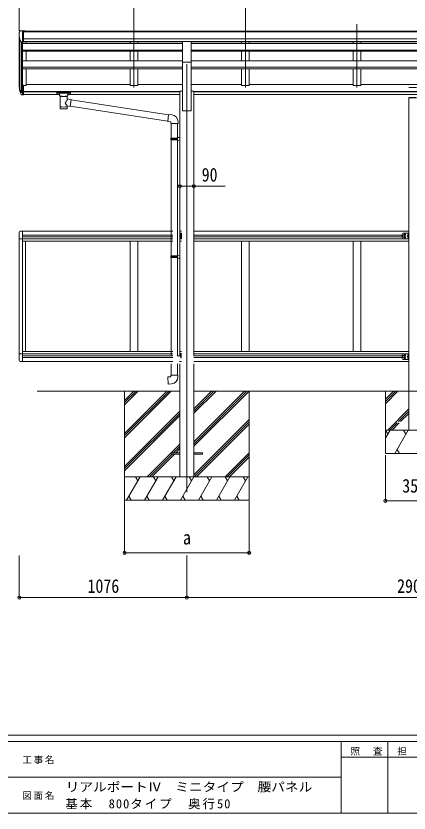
# Model space of a CAD drawing. Units: millimetres at full size. Extents: x -5590 to 5652, y -3902 to 3858.
# Drawn here: x -256 to 2268, y -3902 to 1219 of the extents above; entities that cross this region are included whole.
import ezdxf
from ezdxf.enums import TextEntityAlignment as Align

# ---------------------------------------------------------------- set-up
doc = ezdxf.new("R2010")
doc.units = ezdxf.units.MM
doc.header["$LTSCALE"] = 20
doc.header["$PDMODE"] = 32
doc.header["$PDSIZE"] = 20
for name, color, linetype, lineweight in [('0-0_0', 7, 'Continuous', 9), ('0-1_本体', 4, 'Continuous', 9), ('0-2_部品', 7, 'Continuous', 9), ('0-8_PARTS2', 2, 'Continuous', 9), ('0-A_寸法', 6, 'Continuous', 9), ('1-0_FRAME', 7, 'Continuous', 9), ('1-1_GLASS', 4, 'Continuous', 9), ('1-2_GLASS_SEAL', 7, 'Continuous', 9), ('F-0_240', 7, 'Continuous', 9)]:
    doc.layers.add(name, color=color, linetype=linetype, lineweight=lineweight)
doc.styles.add('ＭＳ ゴシック', font='')
doc.styles.get('ＭＳ ゴシック').set_extended_font_data('MS Gothic')

msp = doc.modelspace()

# ---------------------------------------------------------------- linework, layer by layer
at = {"layer": '0-0_0'}
for p, q in [((795.94, -1191.39), (-119.86, -1191.39)), ((441.14, -1191.39), (441.14, -1891.39)), ((441.14, -1462.89), (712.65, -1191.39)), ((441.14, -1477.04), (726.79, -1191.39)), ((441.14, -1491.18), (740.93, -1191.39)), ((441.14, -1250.76), (500.51, -1191.39)), ((441.14, -1264.9), (514.65, -1191.39)), ((441.14, -1279.05), (528.8, -1191.39)), ((886.34, -1545.45), (1240.41, -1191.39)), ((886.34, -1517.17), (1212.12, -1191.39)), ((886.34, -1531.31), (1226.26, -1191.39)), ((886.34, -1333.32), (1028.27, -1191.39)), ((886.34, -1319.18), (1014.13, -1191.39)), ((886.34, -1305.04), (999.99, -1191.39)), ((886.34, -1191.39), (3695.94, -1191.39)), ((1241.14, -1191.39), (1241.14, -1891.39)), ((441.14, -1675.03), (795.94, -1320.23)), ((441.14, -1689.17), (795.94, -1334.37)), ((441.14, -1703.31), (795.94, -1348.51)), ((886.34, -1729.3), (1241.14, -1374.5)), ((888.39, -1741.39), (1241.14, -1388.65)), ((902.54, -1741.39), (1241.14, -1402.79)), ((586.91, -1741.39), (795.94, -1532.36)), ((755.55, -1586.89), (795.94, -1546.5)), ((769.69, -1586.89), (795.94, -1560.64)), ((1086.38, -1741.39), (1241.14, -1586.64)), ((601.05, -1741.39), (746.55, -1595.89)), ((615.19, -1741.39), (760.69, -1595.89)), ((1100.53, -1741.39), (1241.14, -1600.78)), ((1114.67, -1741.39), (1241.14, -1614.92)), ((1241.14, -1741.39), (441.14, -1741.39)), ((453.85, -1891.39), (540.45, -1741.39)), ((525.45, -1767.38), (510.45, -1741.39)), ((569.32, -1891.39), (655.92, -1741.39)), ((640.92, -1767.38), (625.92, -1741.39)), ((684.79, -1891.39), (771.39, -1741.39)), ((756.39, -1767.37), (741.39, -1741.39)), ((800.26, -1891.39), (886.86, -1741.39)), ((871.86, -1767.37), (856.86, -1741.39)), ((915.73, -1891.39), (1002.33, -1741.39)), ((987.33, -1767.37), (972.33, -1741.39)), ((1031.2, -1891.39), (1117.8, -1741.39)), ((1087.8, -1741.39), (1102.8, -1767.37)), ((1146.67, -1891.39), (1233.27, -1741.39)), ((1203.27, -1741.39), (1218.27, -1767.37)), ((441.14, -1891.39), (1241.14, -1891.39)), ((468.84, -1865.41), (483.84, -1891.39)), ((584.31, -1865.41), (599.31, -1891.39)), ((699.79, -1865.41), (714.79, -1891.39)), ((815.26, -1865.41), (830.25, -1891.39)), ((930.73, -1865.41), (945.72, -1891.39)), ((1046.2, -1865.41), (1061.19, -1891.39)), ((1161.66, -1865.41), (1176.66, -1891.39))]:
    msp.add_line(p, q, dxfattribs=at)
at = {"layer": '0-1_本体'}
for p, q in [((-234.86, 771.73), (-234.86, 1084.5)), ((-208.36, 1121.25), (4790.64, 1121.25)), ((-208.36, 1115.9), (4790.64, 1115.9)), ((-230.58, 1065.7), (-230.58, 747.47)), ((-220.86, 1050.35), (-220.86, 729.47)), ((-214.86, 1049.87), (-214.86, 773.9)), ((813.64, 1041.08), (-214.86, 1041.08)), ((-208.36, 1072.38), (4790.64, 1072.38)), ((-208.36, 1054.7), (4790.64, 1054.7)), ((813.64, 1052.33), (-208.36, 1052.33)), ((-189.86, 1041.08), (-189.86, 1052.33)), ((476.14, 1052.26), (476.14, 1041.08)), ((526.14, 1052.26), (526.14, 1041.08)), ((868.64, 1052.33), (3713.64, 1052.33)), ((868.64, 1041.08), (3713.64, 1041.08)), ((1192.14, 1052.26), (1192.14, 1041.08)), ((1242.14, 1052.26), (1242.14, 1041.08)), ((1908.14, 1052.26), (1908.14, 1041.08)), ((1958.14, 1052.26), (1958.14, 1041.08)), ((813.64, 999.15), (-214.86, 999.15)), ((813.64, 997.65), (-214.86, 997.65)), ((813.64, 993.45), (-214.86, 993.45)), ((-189.86, 929.72), (-189.86, 993.45)), ((476.14, 993.45), (476.14, 929.72)), ((526.14, 993.45), (526.14, 929.72)), ((868.64, 999.15), (3713.64, 999.15)), ((868.64, 997.65), (3713.64, 997.65)), ((868.64, 993.45), (3713.64, 993.45)), ((1192.14, 993.45), (1192.14, 929.72)), ((1242.14, 993.45), (1242.14, 929.72)), ((1908.14, 993.45), (1908.14, 929.72)), ((1958.14, 993.45), (1958.14, 929.72)), ((813.63, 929.72), (-214.86, 929.72)), ((813.64, 925.4), (813.64, 608.61)), ((868.64, 608.61), (868.64, 925.4)), ((868.65, 929.72), (3713.65, 929.72)), ((813.64, 890.28), (-214.86, 890.28)), ((813.64, 888.8), (-214.86, 888.8)), ((813.64, 879.54), (-214.86, 879.54)), ((-189.86, 773.08), (-189.86, 879.54)), ((476.14, 879.54), (476.14, 773.06)), ((526.14, 879.54), (526.14, 773.06)), ((868.64, 890.28), (3713.64, 890.28)), ((868.64, 888.8), (3713.64, 888.8)), ((868.64, 879.54), (3713.64, 879.54)), ((1192.14, 879.54), (1192.14, 773.06)), ((1242.14, 879.54), (1242.14, 773.06)), ((1908.14, 879.54), (1908.14, 773.06)), ((1958.14, 879.54), (1958.14, 773.06)), ((-208.36, 773.08), (-189.86, 773.08)), ((-189.86, 777.88), (476.14, 777.88)), ((476.14, 773.06), (526.14, 773.06)), ((526.14, 777.88), (813.64, 777.88)), ((868.64, 777.88), (1192.14, 777.88)), ((1192.14, 773.06), (1242.14, 773.06)), ((1242.14, 777.88), (1908.14, 777.88)), ((1908.14, 773.06), (1958.14, 773.06)), ((1958.14, 777.88), (2624.14, 777.88)), ((-208.36, 733.78), (796.14, 733.78)), ((-208.36, 732.38), (796.14, 732.38)), ((796.14, 734.99), (796.14, -966.39)), ((796.14, 734.99), (813.64, 734.99)), ((868.64, 734.99), (886.14, 734.99)), ((886.14, 734.99), (886.14, -966.39)), ((886.14, 733.78), (3695.94, 733.78)), ((886.14, 732.38), (3695.94, 732.38)), ((-208.36, 715.01), (23.14, 715.01)), ((77.14, 715.01), (796.14, 715.01)), ((886.14, 715.01), (3695.94, 715.01)), ((813.64, 608.61), (868.64, 608.61)), ((796.14, -1016.39), (796.14, -1741.39)), ((886.14, -1016.39), (886.14, -1741.39))]:
    msp.add_line(p, q, dxfattribs=at)
at = {"layer": '0-2_部品'}
for p, q in [((-236.86, 1113.49), (-236.86, 1112.86)), ((-229.95, 1122.29), (-234.02, 1116.48)), ((-226.86, 1122.86), (-229.19, 1122.71)), ((-226.86, 1122.86), (-208.36, 1122.86)), ((-214.86, 1049.87), (-214.86, 1122.86)), ((-208.36, 1122.86), (-198.36, 1122.77)), ((-208.36, 1050.87), (-208.36, 1122.86)), ((-198.36, 1121.25), (-198.36, 1122.77)), ((-222.48, 1051.69), (-231.76, 1067.75)), ((-214.86, 1049.87), (-220.07, 1050.19)), ((-208.36, 1050.87), (-214.86, 1050.87)), ((813.64, 1054.42), (868.64, 1054.42)), ((813.64, 920.91), (813.64, 1054.42)), ((868.64, 920.91), (868.64, 1054.42)), ((813.64, 920.91), (868.64, 920.91)), ((-214.86, 773.9), (-214.86, 712.02)), ((-208.36, 773.9), (-214.86, 773.9)), ((-208.36, 773.9), (-208.36, 712.84)), ((-232.47, 747.86), (-222.3, 728.69)), ((-221.29, 729.94), (-231.05, 748.36)), ((-229.88, 731.01), (-222.3, 713.52)), ((-214.86, 729.19), (-219.99, 729.19)), ((-214.86, 727.19), (-219.7, 727.19)), ((-208.36, 735.59), (-214.86, 735.59)), ((-208.36, 730.19), (-214.86, 730.19)), ((6.64, 727.13), (6.64, 716.37)), ((6.64, 726.94), (6.64, 725.4)), ((8.64, 727.79), (91.64, 727.79)), ((8.64, 725.62), (91.64, 725.62)), ((23.14, 708.9), (23.14, 719.17)), ((77.14, 708.9), (77.14, 719.17)), ((93.64, 727.13), (93.64, 716.37)), ((-214.86, 712.02), (-219.7, 712.02)), ((-208.36, 712.84), (-214.86, 712.84)), ((8.64, 715.71), (23.14, 715.71)), ((27.24, 704.4), (27.22, 624.11)), ((73.04, 686.82), (73.04, 704.41)), ((98.26, 682.92), (73.04, 686.83)), ((77.14, 715.71), (91.64, 715.71)), ((98.26, 682.92), (91.24, 637.66)), ((97.95, 680.9), (722.48, 584.01)), ((73.06, 624.11), (73.04, 640.73)), ((73.04, 640.48), (91.24, 637.66)), ((718.81, 542.08), (91.51, 639.4)), ((743.5, 584.2), (722.66, 586.02)), ((738.57, 528.45), (784.57, 528.45)), ((739.94, 528.45), (739.94, 434.55)), ((781.94, 528.45), (781.94, 437.11)), ((784.57, 528.45), (784.57, 539.37)), ((737.94, 432.55), (738.94, 434.55)), ((737.94, 432.55), (781.94, 432.55)), ((737.94, 432.55), (737.94, 424.55)), ((737.94, 424.55), (781.94, 424.55)), ((737.94, 424.55), (738.94, 422.55)), ((738.94, 434.55), (781.94, 434.55)), ((738.94, 422.55), (781.94, 422.55)), ((739.94, 422.55), (739.94, -321.64)), ((777.46, 432.55), (777.04, 434.55)), ((779.94, 437.05), (795.94, 437.52)), ((779.94, 435.05), (779.94, 437.05)), ((779.94, 435.05), (781.94, 435.05)), ((779.94, 420.05), (779.94, 422.05)), ((779.94, 420.05), (795.94, 419.58)), ((781.94, 419.99), (781.94, -319.08)), ((795.94, 437.52), (795.94, 419.58)), ((737.94, -323.64), (738.94, -321.64)), ((737.94, -323.64), (781.94, -323.64)), ((737.94, -323.64), (737.94, -331.64)), ((737.94, -331.64), (781.94, -331.64)), ((737.94, -331.64), (738.94, -333.64)), ((738.94, -321.64), (781.94, -321.64)), ((738.94, -333.64), (781.94, -333.64)), ((739.94, -333.64), (739.94, -966.39)), ((777.46, -323.64), (777.04, -321.64)), ((779.94, -319.14), (795.94, -318.67)), ((779.94, -321.14), (779.94, -319.14)), ((779.94, -321.14), (781.94, -321.14)), ((779.94, -336.14), (779.94, -334.14)), ((779.94, -336.14), (795.94, -336.61)), ((781.94, -336.19), (781.91, -964.24)), ((795.94, -318.67), (795.94, -336.61)), ((779.94, -964.3), (795.94, -963.83)), ((779.94, -966.3), (779.94, -964.3)), ((779.94, -966.3), (781.94, -966.3)), ((781.94, -966.39), (781.94, -966.3)), ((795.94, -963.83), (795.94, -966.39)), ((739.94, -1016.39), (739.94, -1088.8)), ((781.94, -1016.39), (781.94, -1088.8)), ((737.94, -1088.8), (783.94, -1088.8)), ((737.94, -1098.8), (737.94, -1088.8)), ((783.94, -1088.8), (783.94, -1099.71))]:
    msp.add_line(p, q, dxfattribs=at)
at = {"layer": '0-2_部品', "color": 4}
for p, q in [((741.14, -1586.89), (741.14, -1595.89)), ((741.14, -1586.89), (795.94, -1586.89)), ((886.34, -1586.89), (941.14, -1586.89)), ((941.14, -1586.89), (941.14, -1595.89)), ((741.14, -1595.89), (795.94, -1595.89)), ((886.34, -1595.89), (941.14, -1595.89))]:
    msp.add_line(p, q, dxfattribs=at)
at = {"layer": '0-2_部品'}
for points in [[(6.64, 727.13), (6.68, 727.32), (6.76, 727.46), (6.86, 727.55), (6.96, 727.62), (7.08, 727.66), (7.38, 727.72), (7.87, 727.77), (8.41, 727.79), (8.64, 727.79)], [(91.64, 727.79), (91.99, 727.79), (92.52, 727.76), (92.97, 727.71), (93.28, 727.64), (93.45, 727.54), (93.57, 727.4), (93.63, 727.22), (93.64, 727.13)], [(6.64, 716.37), (6.68, 716.17), (6.76, 716.04), (6.86, 715.94), (6.96, 715.88), (7.08, 715.84), (7.38, 715.78), (7.87, 715.73), (8.41, 715.71), (8.64, 715.71)], [(23.18, 708.95), (23.16, 708.6), (23.4, 707.64), (23.92, 706.76), (24.73, 705.92), (25.84, 705.12), (27.24, 704.4)], [(73.04, 704.41), (73.27, 704.5), (74.63, 705.24), (75.74, 706.08), (76.5, 706.95), (76.96, 707.85), (77.13, 708.74)], [(91.64, 715.71), (91.99, 715.71), (92.52, 715.74), (92.97, 715.79), (93.28, 715.86), (93.45, 715.96), (93.57, 716.1), (93.63, 716.28), (93.64, 716.37)], [(722.66, 586.02), (718.65, 540.2), (738.57, 538.45), (738.57, 528.45)], [(777.46, 432.55), (777.46, 424.55), (777.04, 422.55)], [(779.94, 422.05), (781.94, 422.05), (781.94, 435.05)], [(777.46, -323.64), (777.46, -331.64), (777.04, -333.64)], [(779.94, -334.14), (781.94, -334.14), (781.94, -321.14)], [(742.86, -1144.54), (722.03, -1146.36), (718.02, -1100.54), (737.94, -1098.8)]]:
    msp.add_lwpolyline(points, dxfattribs=at)
for centre, radius, start, end in [((-233.86, 1113.49), 3, 93, 180), ((-34.86, 1112.86), 202, 180, 192.90261), ((-229.13, 1121.72), 1, 93.5, 145), ((-219.88, 1053.19), 3, 210, 266.5), ((-146.2, 770.03), 89.07, 174.49576, 194.41188), ((-146.91, 774.31), 88.05, 177.22392, 197.21071), ((-101.64, 767.09), 133.22, 183.27987, 195.71302), ((-219.7, 730.19), 3, 210, 270), ((-219.99, 730.69), 1.5, 210, 270), ((-219.7, 715.02), 3, 210, 270), ((739.57, 539.37), 45, 0, 85), ((738.94, -1099.71), 45, 275, 0)]:
    msp.add_arc(centre, radius, start, end, dxfattribs=at)
for centre, major_axis, ratio, start_param, end_param in [((8.64, 725.4), (2, 0), 0.109601, 1.5707963, 3.1415927), ((50.14, 719.17), (27, 0), 0.122176, 6.2831853, 9.424778), ((91.64, 725.4), (2, 0), 0.109601, 0, 1.5707963), ((50.15, 703.94), (-22.91, 0.42), 0.072511, 0.0008029, 1.5715993), ((50.15, 702.32), (-22.91, 0.42), 0.072511, 0.0008029, 1.5715993), ((50.13, 703.94), (22.92, 0.42), 0.07247, 4.71158, 6.2823764), ((50.13, 702.32), (22.92, 0.42), 0.07247, 4.71158, 6.2823764), ((50.14, 660.28), (-22.81, -26.62), 0.234429, 1.6855472, 3.1268519), ((61.14, 708.9), (16, 0), 0.361356, 6.2636979, 6.2831853), ((50.14, 624.11), (22.92, 0), 0.101955, 3.1415499, 6.2833984), ((50.14, 636.55), (22.91, 0), 0.122865, 3.1415927, 6.2831853), ((52.7, 662.93), (20.32, -22.25), 0.045535, 0.0389954, 1.3075346)]:
    msp.add_ellipse(centre, major_axis=major_axis, ratio=ratio, start_param=start_param, end_param=end_param, dxfattribs=at)
at = {"layer": '0-8_PARTS2'}
for p, q in [((501.14, 1166.18), (501.14, 759.39)), ((1217.14, 1166.18), (1217.14, 759.39)), ((1933.14, 1166.18), (1933.14, 759.39)), ((841.14, 908.61), (841.14, -1841.39))]:
    msp.add_line(p, q, dxfattribs=at)
at = {"layer": '0-A_寸法'}
for p, q in [((-234.86, 1657.42), (-234.86, 1123.99)), ((501.14, 1288.42), (501.14, 1125.93)), ((1217.14, 1288.42), (1217.14, 1125.93)), ((796.14, 124.57), (886.14, 124.57)), ((886.14, 124.57), (1086.14, 124.57)), ((2116.14, -1896.23), (2116.14, -1602.36)), ((441.14, -2230.42), (441.14, -1895.33)), ((1241.14, -2230.42), (1241.14, -1895.33)), ((2116.14, -1896.23), (2466.14, -1896.23)), ((-234.86, -2517.63), (-234.86, -2246.24)), ((441.14, -2230.42), (1241.14, -2230.42)), ((841.14, -2517.63), (841.14, -2246.24)), ((-234.86, -2517.63), (841.14, -2517.63)), ((841.14, -2517.63), (3741.14, -2517.63))]:
    msp.add_line(p, q, dxfattribs=at)
for p in [(796.14, 124.57), (886.14, 124.57), (2116.14, -1896.23), (441.14, -2230.42), (1241.14, -2230.42), (-234.86, -2517.63), (841.14, -2517.63)]:
    msp.add_point(p, dxfattribs=at)
at = {"layer": '1-0_FRAME'}
for p, q in [((2116.14, -1272.03), (2196.77, -1191.39)), ((2116.14, -1257.88), (2182.63, -1191.39)), ((2116.14, -1243.74), (2168.49, -1191.39)), ((2116.14, -1191.39), (2116.14, -1591.39)), ((2130.62, -1441.39), (2266.14, -1305.87)), ((2199.26, -1386.89), (2266.14, -1320.02)), ((2213.4, -1386.89), (2266.14, -1334.16)), ((2144.76, -1441.39), (2191.14, -1395.01)), ((2158.9, -1441.39), (2204.4, -1395.89)), ((2116.14, -1441.39), (2466.14, -1441.39)), ((2116.14, -1494.51), (2146.81, -1441.39)), ((2131.81, -1467.38), (2116.8, -1441.39)), ((2175.67, -1591.39), (2262.28, -1441.39)), ((2247.28, -1467.38), (2232.27, -1441.39)), ((2190.67, -1565.41), (2205.67, -1591.39))]:
    msp.add_line(p, q, dxfattribs=at)
msp.add_lwpolyline([(2116.14, -1591.39), (2466.14, -1591.39), (2466.14, -1191.39)], dxfattribs=at)
at = {"layer": '1-1_GLASS'}
for p, q in [((2266.14, 759.16), (2316.14, 759.16)), ((2266.14, 691.85), (2266.14, -1441.39)), ((751.34, -164.29), (-214.86, -164.29)), ((-214.86, -190.29), (751.34, -190.29)), ((-214.86, -199.29), (751.34, -199.29)), ((807.34, -164.29), (793.34, -164.29)), ((2266.04, -164.29), (886.34, -164.29)), ((886.34, -190.29), (2224.04, -190.29)), ((886.34, -199.29), (2224.04, -199.29)), ((-234.86, -212.98), (-234.86, -951.59)), ((-214.86, -212.79), (751.34, -212.79)), ((-214.86, -951.6), (-214.86, -212.79)), ((751.34, -228.29), (-214.86, -228.29)), ((-194.86, -936.29), (-194.86, -228.29)), ((476.14, -228.29), (476.14, -936.29)), ((526.14, -228.29), (526.14, -936.29)), ((793.34, -212.79), (807.34, -212.79)), ((793.34, -228.29), (807.34, -228.29)), ((886.34, -212.79), (2266.04, -212.79)), ((886.34, -228.29), (2266.04, -228.29)), ((1192.14, -228.29), (1192.14, -936.29)), ((1242.14, -228.29), (1242.14, -936.29)), ((1908.14, -228.29), (1908.14, -936.29)), ((1958.14, -228.29), (1958.14, -936.29)), ((-214.86, -936.29), (751.34, -936.29)), ((-214.86, -951.79), (751.34, -951.79)), ((-214.86, -965.29), (751.34, -965.29)), ((793.34, -936.29), (807.34, -936.29)), ((886.34, -936.29), (2266.04, -936.29)), ((886.34, -951.79), (2266.04, -951.79)), ((886.34, -965.29), (2224.04, -965.29)), ((-214.86, -974.29), (751.34, -974.29)), ((-214.86, -1000.29), (751.34, -1000.29)), ((793.34, -1000.29), (807.34, -1000.29)), ((886.34, -974.29), (2224.04, -974.29)), ((886.34, -1000.29), (2266.04, -1000.29))]:
    msp.add_line(p, q, dxfattribs=at)
at = {"layer": '1-2_GLASS_SEAL', "color": 4}
for p, q in [((2265.64, 693.35), (2265.64, 691.85)), ((2316.64, 691.85), (2265.64, 691.85)), ((2315.14, 694.85), (2267.14, 694.85))]:
    msp.add_line(p, q, dxfattribs=at)
at = {"layer": '1-2_GLASS_SEAL'}
for p, q in [((-235.36, -170.09), (-235.36, -212.98)), ((-214.86, -163.79), (-230.15, -164.59)), ((-214.86, -163.79), (-214.86, -212.98)), ((793.34, -177.29), (807.34, -177.29)), ((804.84, -194.79), (797.84, -194.79)), ((802.73, -183.64), (804.75, -184.65)), ((802.73, -187.94), (804.75, -186.94)), ((802.73, -201.64), (804.75, -202.65)), ((804.84, -181.09), (804.55, -181.09)), ((804.55, -181.09), (804.55, -190.49)), ((804.55, -190.49), (804.84, -190.49)), ((804.55, -199.09), (804.84, -199.09)), ((804.55, -208.49), (804.55, -199.09)), ((804.82, -184.65), (805.43, -185.79)), ((804.82, -186.94), (805.43, -185.79)), ((804.82, -202.65), (805.43, -203.79)), ((804.82, -204.94), (805.43, -203.79)), ((804.84, -212.29), (804.84, -177.29)), ((804.84, -181.09), (804.84, -190.49)), ((804.84, -208.49), (804.84, -199.09)), ((807.34, -212.29), (807.34, -177.29)), ((2224.04, -182.29), (2224.04, -207.29)), ((2227.54, -198.55), (2234.04, -202.3)), ((2229.04, -177.29), (2266.04, -177.29)), ((2263.54, -194.79), (2256.54, -194.79)), ((2261.43, -183.64), (2263.45, -184.65)), ((2261.43, -187.94), (2263.45, -186.94)), ((2261.43, -201.64), (2263.45, -202.65)), ((2263.54, -181.09), (2263.25, -181.09)), ((2263.25, -181.09), (2263.25, -190.49)), ((2263.25, -190.49), (2263.54, -190.49)), ((2263.25, -199.09), (2263.54, -199.09)), ((2263.25, -208.49), (2263.25, -199.09)), ((2263.51, -184.65), (2264.12, -185.79)), ((2263.51, -186.94), (2264.12, -185.79)), ((2263.51, -202.65), (2264.12, -203.79)), ((2263.51, -204.94), (2264.12, -203.79)), ((2263.54, -177.29), (2263.54, -212.29)), ((2263.54, -181.09), (2263.54, -190.49)), ((2263.54, -208.49), (2263.54, -199.09)), ((2266.04, -177.29), (2266.04, -212.29)), ((-235.36, -212.98), (-214.86, -212.98)), ((793.34, -212.29), (807.34, -212.29)), ((802.73, -205.94), (804.75, -204.94)), ((804.84, -208.49), (804.55, -208.49)), ((2229.04, -212.29), (2266.04, -212.29)), ((2261.43, -205.94), (2263.45, -204.94)), ((2263.54, -208.49), (2263.25, -208.49)), ((-235.36, -994.5), (-235.36, -951.6)), ((-235.36, -951.6), (-214.86, -951.6)), ((-214.86, -1000.79), (-214.86, -951.6)), ((793.34, -949.29), (807.34, -949.29)), ((804.84, -966.79), (797.84, -966.79)), ((802.73, -955.64), (804.75, -956.65)), ((802.73, -959.94), (804.75, -958.94)), ((804.84, -953.09), (804.55, -953.09)), ((804.55, -953.09), (804.55, -962.49)), ((804.55, -962.49), (804.84, -962.49)), ((804.55, -971.09), (804.84, -971.09)), ((804.55, -977.81), (804.55, -971.09)), ((804.82, -956.65), (805.43, -957.79)), ((804.82, -958.94), (805.43, -957.79)), ((804.84, -977.8), (804.84, -949.29)), ((804.84, -953.09), (804.84, -962.49)), ((804.84, -977.8), (804.84, -971.09)), ((2224.04, -957.29), (2224.04, -982.29)), ((2229.04, -952.29), (2266.04, -952.29)), ((2263.54, -969.79), (2256.54, -969.79)), ((2261.43, -958.64), (2263.45, -959.65)), ((2261.43, -962.94), (2263.45, -961.94)), ((2263.54, -956.09), (2263.25, -956.09)), ((2263.25, -956.09), (2263.25, -965.49)), ((2263.25, -965.49), (2263.54, -965.49)), ((2263.51, -959.65), (2264.12, -960.79)), ((2263.51, -961.94), (2264.12, -960.79)), ((2263.54, -952.29), (2263.54, -987.29)), ((2263.54, -956.09), (2263.54, -965.49)), ((2266.04, -952.29), (2266.04, -987.29)), ((-214.86, -1000.79), (-230.15, -999.99)), ((802.73, -973.64), (804.75, -974.65)), ((802.9, -977.86), (804.75, -976.94)), ((804.82, -974.65), (805.43, -975.79)), ((804.82, -976.94), (805.43, -975.79)), ((2227.54, -973.55), (2234.04, -977.3)), ((2229.04, -987.29), (2266.04, -987.29)), ((2261.43, -976.64), (2263.45, -977.65)), ((2261.43, -980.94), (2263.45, -979.94)), ((2263.25, -974.09), (2263.54, -974.09)), ((2263.25, -983.49), (2263.25, -974.09)), ((2263.54, -983.49), (2263.25, -983.49)), ((2263.51, -977.65), (2264.12, -978.79)), ((2263.51, -979.94), (2264.12, -978.79)), ((2263.54, -983.49), (2263.54, -974.09))]:
    msp.add_line(p, q, dxfattribs=at)
for points in [[(804.24, -199.37), (797.84, -194.79), (804.24, -190.22)], [(2234.04, -202.3), (2240.54, -198.55), (2240.54, -191.04), (2234.04, -187.29), (2227.54, -191.04)], [(2262.94, -190.22), (2256.54, -194.79), (2262.94, -199.37)], [(804.24, -971.37), (797.84, -966.79), (804.24, -962.22)], [(2234.04, -977.3), (2240.54, -973.55), (2240.54, -966.04), (2234.04, -962.29), (2227.54, -966.04)], [(2262.94, -965.22), (2256.54, -969.79), (2262.94, -974.37)]]:
    msp.add_lwpolyline(points, dxfattribs=at)
for centre, radius in [((2234.04, -194.79), 8.5), ((2234.04, -194.79), 7.5), ((2234.04, -194.79), 6.5), ((2234.04, -969.79), 8.5), ((2234.04, -969.79), 7.5), ((2234.04, -969.79), 6.5)]:
    msp.add_circle(centre, radius, dxfattribs=at)
at = {"layer": '1-2_GLASS_SEAL', "color": 4}
msp.add_arc((2267.14, 693.35), 1.5, 90, 180, dxfattribs=at)
at = {"layer": '1-2_GLASS_SEAL'}
for centre, radius, start, end in [((-229.86, -170.09), 5.5, 93, 180), ((808.44, -185.79), 6.1, 129.60193, 230.39807), ((808.44, -203.79), 6.1, 129.60193, 230.39807), ((2229.04, -182.29), 5, 90.00022, 180.00022), ((2241.04, -186.29), 4.25, 274.76099, 186.29453), ((2241.04, -203.29), 4.25, 173.70591, 85.23945), ((2267.14, -185.79), 6.1, 129.60215, 230.3983), ((2267.14, -203.79), 6.1, 129.60215, 230.3983), ((2229.04, -207.29), 5, 180.00022, 270.00022), ((808.44, -957.79), 6.1, 129.60193, 230.39807), ((808.44, -975.79), 6.1, 129.60193, 199.8475), ((2229.04, -957.29), 5, 90.00022, 180.00022), ((2241.04, -961.29), 4.25, 274.76099, 186.29453), ((2267.14, -960.79), 6.1, 129.60215, 230.3983), ((-229.86, -994.5), 5.5, 180, 267), ((2229.04, -982.29), 5, 180.00022, 270.00022), ((2241.04, -978.29), 4.25, 173.70591, 85.23945), ((2267.14, -978.79), 6.1, 129.60215, 230.3983)]:
    msp.add_arc(centre, radius, start, end, dxfattribs=at)
at = {"layer": 'F-0_240', "color": 5}
for p, q in [((-5590.3, -3401.77), (5369.7, -3401.77)), ((-5590.3, -3441.77), (3591.86, -3441.77)), ((1831.86, -3441.77), (1831.86, -3901.77)), ((2131.86, -3441.77), (2131.86, -3901.77)), ((1831.86, -3541.77), (3031.86, -3541.77)), ((-2268.14, -3671.77), (1831.86, -3671.77)), ((-5590.3, -3901.77), (5369.7, -3901.77))]:
    msp.add_line(p, q, dxfattribs=at)

# ---------------------------------------------------------------- texts
at = {"layer": '0-A_寸法', "color": 7, "style": 'ＭＳ ゴシック', "width": 0.85}
for s, p in [('90', (936.14, 128.57)), ('350', (2224.29, -1869.6)), ('a', (816.14, -2202.42)), ('1076', (203.14, -2513.63)), ('2900', (2191.14, -2513.63))]:
    msp.add_text(s, height=87.98, dxfattribs=at).set_placement(p, align=Align.BOTTOM_LEFT)
at = {"layer": 'F-0_240', "style": 'ＭＳ ゴシック', "width": 1.1}
msp.add_text('リアルポートⅣ\u3000ミニタイプ\u3000腰パネル', height=58.65, dxfattribs=at).set_placement((62.48, -3780.7), align=Align.BOTTOM_LEFT)
at = {"layer": 'F-0_240', "attachment_point": 7, "style": 'ＭＳ ゴシック'}
for s, insert, char_height in [('\\T1.17;照\u3000査', (1891.86, -3531.77), 43.99), ('\\T1.17;担\u3000当', (2191.86, -3531.77), 43.99), ('\\T1.17;工事名', (-215.4, -3586.77), 43.99), ('\\T1.17;図面名', (-215.4, -3816.77), 43.99), ('\\T1.16;基本\u3000800タイプ\u3000奥行50', (60.44, -3878.03), 58.65)]:
    msp.add_mtext(s, dxfattribs=dict(at, insert=insert, char_height=char_height))

doc.saveas('drawing.dxf')
